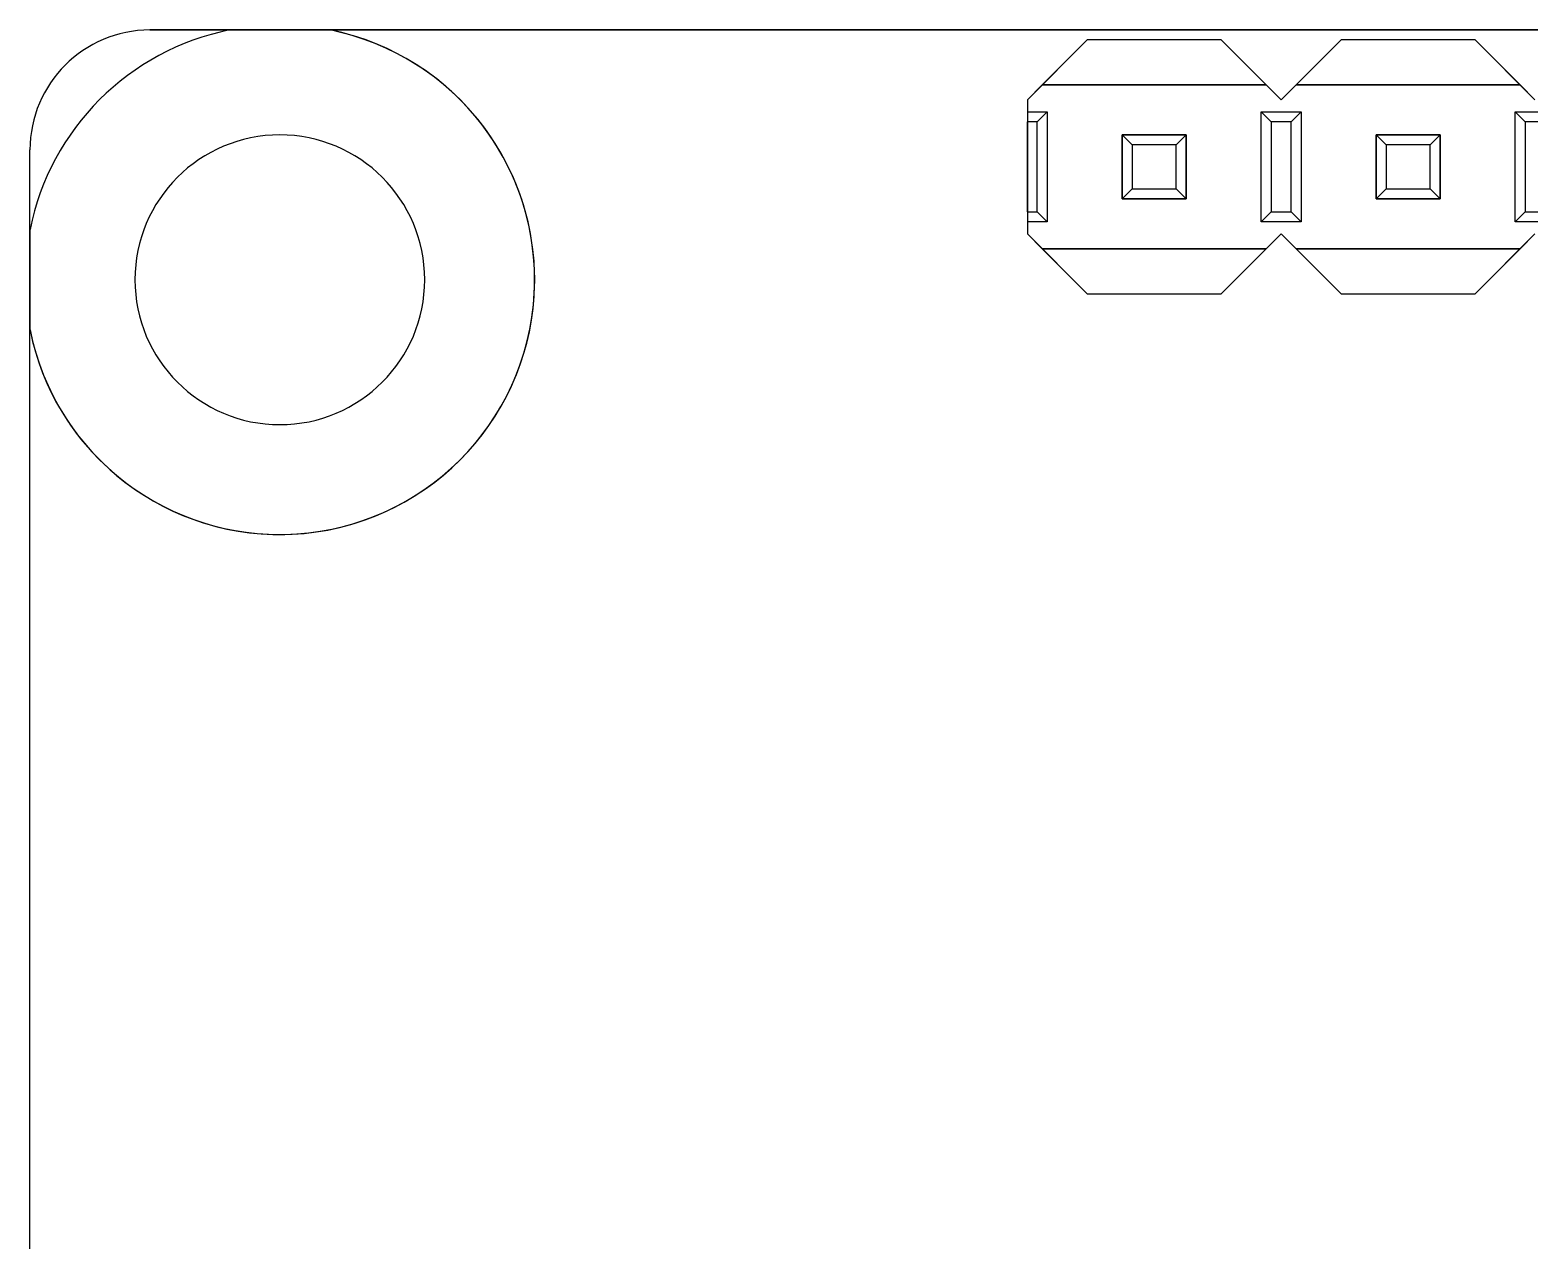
# Model space of a CAD drawing. Header units: millimetres. Extents: x -26.5 to 28.9, y -30 to 30.
# Drawn here: x -26.5 to -11.49, y 17.89 to 30 of the extents above; entities that cross this region are included whole.
import ezdxf

# ---------------------------------------------------------------- set-up
doc = ezdxf.new("R2010")
doc.units = ezdxf.units.MM
doc.layers.add('Feature', color=7, linetype='CONTINUOUS')

msp = doc.modelspace()

# ---------------------------------------------------------------- linework, layer by layer
at = {"layer": 'Feature'}
for p, q in [((-25.3, 30, 1.6), (-24.5025, 30, 1.6)), ((-24.5025, 30), (-25.3, 30)), ((-25.3, 30), (-25.3, 30, 1.6)), ((-25.3, 30, 1.6), (-24.5025, 30, 1.6)), ((-24.5025, 30), (-25.3, 30)), ((-25.3, 30), (-25.3, 30, 1.6)), ((-24.5025, 30, 1.6), (-24.5025, 30, 1.599)), ((-23.4975, 30, 1.599), (-24.5025, 30, 1.599)), ((-24.5025, 30, 0.001), (-23.4975, 30, 0.001)), ((-24.5025, 30, 0.001), (-24.5025, 30)), ((-24.5025, 30, 1.6), (-24.5025, 30, 1.599)), ((-23.4975, 30, 1.599), (-24.5025, 30, 1.599)), ((-24.5025, 30, 0.001), (-23.4975, 30, 0.001)), ((-24.5025, 30, 0.001), (-24.5025, 30)), ((-23.4975, 30, 1.599), (-23.4975, 30, 1.6)), ((-23.4975, 30, 1.6), (23.4975, 30, 1.6)), ((-23.4975, 30, 1.599), (-23.4975, 30, 1.6)), ((-23.4975, 30, 1.6), (23.4975, 30, 1.6)), ((23.4975, 30), (-23.4975, 30)), ((-23.4975, 30), (-23.4975, 30, 0.001)), ((23.4975, 30), (-23.4975, 30)), ((-23.4975, 30), (-23.4975, 30, 0.001)), ((-15.92, 29.9, 4.1), (-16.52, 29.3, 4.1)), ((-15.92, 29.9, 4.1), (-16.52, 29.3, 4.1)), ((-15.92, 29.9, 1.6), (-16.37, 29.45, 1.6)), ((-15.92, 29.9, 1.6), (-16.37, 29.45, 1.6)), ((-14.58, 29.9, 1.6), (-15.92, 29.9, 1.6)), ((-14.58, 29.9, 1.6), (-15.92, 29.9, 1.6)), ((-15.92, 29.9, 1.6), (-15.92, 29.9, 4.1)), ((-14.58, 29.9, 4.1), (-15.92, 29.9, 4.1)), ((-15.92, 29.9, 1.6), (-15.92, 29.9, 4.1)), ((-14.58, 29.9, 4.1), (-15.92, 29.9, 4.1)), ((-14.13, 29.45, 1.6), (-14.58, 29.9, 1.6)), ((-14.58, 29.9, 1.6), (-14.58, 29.9, 4.1)), ((-14.13, 29.45, 1.6), (-14.58, 29.9, 1.6)), ((-14.58, 29.9, 1.6), (-14.58, 29.9, 4.1)), ((-13.98, 29.3, 4.1), (-14.58, 29.9, 4.1)), ((-13.98, 29.3, 4.1), (-14.58, 29.9, 4.1)), ((-13.38, 29.9, 4.1), (-13.98, 29.3, 4.1)), ((-13.38, 29.9, 4.1), (-13.98, 29.3, 4.1)), ((-13.38, 29.9, 1.6), (-13.83, 29.45, 1.6)), ((-13.38, 29.9, 1.6), (-13.83, 29.45, 1.6)), ((-12.04, 29.9, 1.6), (-13.38, 29.9, 1.6)), ((-12.04, 29.9, 1.6), (-13.38, 29.9, 1.6)), ((-13.38, 29.9, 1.6), (-13.38, 29.9, 4.1)), ((-12.04, 29.9, 4.1), (-13.38, 29.9, 4.1)), ((-13.38, 29.9, 1.6), (-13.38, 29.9, 4.1)), ((-12.04, 29.9, 4.1), (-13.38, 29.9, 4.1)), ((-11.59, 29.45, 1.6), (-12.04, 29.9, 1.6)), ((-12.04, 29.9, 1.6), (-12.04, 29.9, 4.1)), ((-11.59, 29.45, 1.6), (-12.04, 29.9, 1.6)), ((-12.04, 29.9, 1.6), (-12.04, 29.9, 4.1)), ((-11.44, 29.3, 4.1), (-12.04, 29.9, 4.1)), ((-11.44, 29.3, 4.1), (-12.04, 29.9, 4.1)), ((-16.37, 29.45, 2.3), (-16.52, 29.3, 2.3)), ((-16.37, 29.45, 2.3), (-16.52, 29.3, 2.3)), ((-14.13, 29.45, 1.6), (-16.37, 29.45, 1.6)), ((-14.13, 29.45, 1.6), (-16.37, 29.45, 1.6)), ((-16.37, 29.45, 2.3), (-14.13, 29.45, 2.3)), ((-16.37, 29.45, 1.6), (-16.37, 29.45, 2.3)), ((-16.37, 29.45, 1.6), (-16.37, 29.45, 2.3)), ((-16.37, 29.45, 2.3), (-14.13, 29.45, 2.3)), ((-13.98, 29.3, 2.3), (-14.13, 29.45, 2.3)), ((-14.13, 29.45, 2.3), (-14.13, 29.45, 1.6)), ((-14.13, 29.45, 2.3), (-14.13, 29.45, 1.6)), ((-13.98, 29.3, 2.3), (-14.13, 29.45, 2.3)), ((-13.83, 29.45, 2.3), (-13.98, 29.3, 2.3)), ((-13.83, 29.45, 2.3), (-13.98, 29.3, 2.3)), ((-11.59, 29.45, 1.6), (-13.83, 29.45, 1.6)), ((-11.59, 29.45, 1.6), (-13.83, 29.45, 1.6)), ((-13.83, 29.45, 2.3), (-11.59, 29.45, 2.3)), ((-13.83, 29.45, 1.6), (-13.83, 29.45, 2.3)), ((-13.83, 29.45, 1.6), (-13.83, 29.45, 2.3)), ((-13.83, 29.45, 2.3), (-11.59, 29.45, 2.3)), ((-11.59, 29.45, 2.3), (-11.59, 29.45, 1.6)), ((-11.44, 29.3, 2.3), (-11.59, 29.45, 2.3)), ((-11.59, 29.45, 2.3), (-11.59, 29.45, 1.6)), ((-11.44, 29.3, 2.3), (-11.59, 29.45, 2.3)), ((-16.52, 29.3, 2.3), (-16.52, 29.3, 4.1)), ((-16.52, 29.3, 4.1), (-16.52, 29.18, 4.1)), ((-16.52, 29.3, 2.3), (-16.52, 29.3, 4.1)), ((-16.52, 29.3, 2.3), (-16.52, 27.96, 2.3)), ((-16.52, 29.3, 4.1), (-16.52, 29.18, 4.1)), ((-16.52, 29.3, 2.3), (-16.52, 27.96, 2.3)), ((-13.98, 29.3, 2.3), (-13.98, 29.3, 4.1)), ((-13.98, 29.3, 2.3), (-13.98, 29.3, 4.1)), ((-16.52, 29.18, 4.1), (-16.32, 29.18, 4.1)), ((-16.52, 29.18, 4.1), (-16.52, 29.08, 4)), ((-16.52, 29.18, 4.1), (-16.52, 29.08, 4)), ((-16.52, 29.18, 4.1), (-16.32, 29.18, 4.1)), ((-16.32, 29.18, 4.1), (-16.42, 29.08, 4)), ((-16.32, 29.18, 4.1), (-16.42, 29.08, 4)), ((-16.32, 29.18, 4.1), (-16.32, 28.08, 4.1)), ((-16.32, 29.18, 4.1), (-16.32, 28.08, 4.1)), ((-14.18, 29.18, 4.1), (-14.08, 29.08, 4)), ((-14.18, 29.18, 4.1), (-13.78, 29.18, 4.1)), ((-14.18, 28.08, 4.1), (-14.18, 29.18, 4.1)), ((-14.18, 29.18, 4.1), (-14.08, 29.08, 4)), ((-14.18, 28.08, 4.1), (-14.18, 29.18, 4.1)), ((-14.18, 29.18, 4.1), (-13.78, 29.18, 4.1)), ((-13.78, 29.18, 4.1), (-13.88, 29.08, 4)), ((-13.78, 29.18, 4.1), (-13.88, 29.08, 4)), ((-13.78, 29.18, 4.1), (-13.78, 28.08, 4.1)), ((-13.78, 29.18, 4.1), (-13.78, 28.08, 4.1)), ((-11.64, 29.18, 4.1), (-11.24, 29.18, 4.1)), ((-11.64, 29.18, 4.1), (-11.54, 29.08, 4)), ((-11.64, 28.08, 4.1), (-11.64, 29.18, 4.1)), ((-11.64, 29.18, 4.1), (-11.54, 29.08, 4)), ((-11.64, 28.08, 4.1), (-11.64, 29.18, 4.1)), ((-11.64, 29.18, 4.1), (-11.24, 29.18, 4.1)), ((-16.42, 29.08, 4), (-16.52, 29.08, 4)), ((-16.52, 28.18, 4), (-16.52, 29.08, 4)), ((-16.42, 29.08, 4), (-16.52, 29.08, 4)), ((-16.52, 28.18, 4), (-16.52, 29.08, 4)), ((-16.42, 28.18, 4), (-16.42, 29.08, 4)), ((-16.42, 28.18, 4), (-16.42, 29.08, 4)), ((-13.88, 29.08, 4), (-14.08, 29.08, 4)), ((-14.08, 29.08, 4), (-14.08, 28.18, 4)), ((-13.88, 29.08, 4), (-14.08, 29.08, 4)), ((-14.08, 29.08, 4), (-14.08, 28.18, 4)), ((-13.88, 28.18, 4), (-13.88, 29.08, 4)), ((-13.88, 28.18, 4), (-13.88, 29.08, 4)), ((-11.34, 29.08, 4), (-11.54, 29.08, 4)), ((-11.54, 29.08, 4), (-11.54, 28.18, 4)), ((-11.34, 29.08, 4), (-11.54, 29.08, 4)), ((-11.54, 29.08, 4), (-11.54, 28.18, 4)), ((-24, 28.95, 1.599), (-24, 28.95, 0.001)), ((-24, 28.95, 1.599), (-24, 28.95, 0.001)), ((-15.57, 28.95, 9.92525), (-15.57, 28.31, 9.92525)), ((-15.57, 28.95, 9.92525), (-15.47, 28.85, 10.2)), ((-14.93, 28.95, 9.92525), (-15.57, 28.95, 9.92525)), ((-15.57, 28.95, 9.92525), (-15.47, 28.85, 10.2)), ((-15.57, 28.95, -1.12525), (-15.57, 28.31, -1.12525)), ((-15.47, 28.85, -1.4), (-15.57, 28.95, -1.12525)), ((-14.93, 28.95, -1.12525), (-15.57, 28.95, -1.12525)), ((-15.47, 28.85, -1.4), (-15.57, 28.95, -1.12525)), ((-15.57, 28.95, 9.92525), (-15.57, 28.31, 9.92525)), ((-15.57, 28.95, 4.1), (-15.57, 28.95, 9.92525)), ((-15.57, 28.95, 4.1), (-15.57, 28.31, 4.1)), ((-14.93, 28.95, 9.92525), (-15.57, 28.95, 9.92525)), ((-14.93, 28.95, 4.1), (-15.57, 28.95, 4.1)), ((-15.57, 28.95, 4.1), (-15.57, 28.95, 9.92525)), ((-15.57, 28.95, -1.12525), (-15.57, 28.31, -1.12525)), ((-15.57, 28.31, 2.3), (-15.57, 28.95, 2.3)), ((-15.57, 28.95, -1.12525), (-15.57, 28.95, 2.3)), ((-14.93, 28.95, -1.12525), (-15.57, 28.95, -1.12525)), ((-15.57, 28.95, -1.12525), (-15.57, 28.95, 2.3)), ((-15.57, 28.95, 2.3), (-14.93, 28.95, 2.3)), ((-14.93, 28.95, 4.1), (-15.57, 28.95, 4.1)), ((-15.57, 28.95, 4.1), (-15.57, 28.31, 4.1)), ((-15.57, 28.95, 2.3), (-14.93, 28.95, 2.3)), ((-15.57, 28.31, 2.3), (-15.57, 28.95, 2.3)), ((-15.47, 28.85, 10.2), (-15.47, 28.41, 10.2)), ((-15.03, 28.85, 10.2), (-15.47, 28.85, 10.2)), ((-15.47, 28.85, -1.4), (-15.47, 28.41, -1.4)), ((-15.03, 28.85, -1.4), (-15.47, 28.85, -1.4)), ((-15.47, 28.85, 10.2), (-15.47, 28.41, 10.2)), ((-15.03, 28.85, 10.2), (-15.47, 28.85, 10.2)), ((-15.47, 28.85, -1.4), (-15.47, 28.41, -1.4)), ((-15.03, 28.85, -1.4), (-15.47, 28.85, -1.4)), ((-14.93, 28.95, 9.92525), (-15.03, 28.85, 10.2)), ((-14.93, 28.95, 9.92525), (-15.03, 28.85, 10.2)), ((-15.03, 28.85, -1.4), (-14.93, 28.95, -1.12525)), ((-15.03, 28.85, -1.4), (-14.93, 28.95, -1.12525)), ((-15.03, 28.41, 10.2), (-15.03, 28.85, 10.2)), ((-15.03, 28.41, -1.4), (-15.03, 28.85, -1.4)), ((-15.03, 28.41, 10.2), (-15.03, 28.85, 10.2)), ((-15.03, 28.41, -1.4), (-15.03, 28.85, -1.4)), ((-14.93, 28.31, 9.92525), (-14.93, 28.95, 9.92525)), ((-14.93, 28.31, -1.12525), (-14.93, 28.95, -1.12525)), ((-14.93, 28.31, 9.92525), (-14.93, 28.95, 9.92525)), ((-14.93, 28.31, 4.1), (-14.93, 28.95, 4.1)), ((-14.93, 28.95, 4.1), (-14.93, 28.95, 9.92525)), ((-14.93, 28.95, 4.1), (-14.93, 28.95, 9.92525)), ((-14.93, 28.31, -1.12525), (-14.93, 28.95, -1.12525)), ((-14.93, 28.95, -1.12525), (-14.93, 28.95, 2.3)), ((-14.93, 28.95, 2.3), (-14.93, 28.31, 2.3)), ((-14.93, 28.95, -1.12525), (-14.93, 28.95, 2.3)), ((-14.93, 28.31, 4.1), (-14.93, 28.95, 4.1)), ((-14.93, 28.95, 2.3), (-14.93, 28.31, 2.3)), ((-12.39, 28.95, -1.12525), (-13.03, 28.95, -1.12525)), ((-12.93, 28.85, -1.4), (-13.03, 28.95, -1.12525)), ((-13.03, 28.95, -1.12525), (-13.03, 28.31, -1.12525)), ((-12.93, 28.85, -1.4), (-13.03, 28.95, -1.12525)), ((-12.39, 28.95, 9.92525), (-13.03, 28.95, 9.92525)), ((-13.03, 28.95, 9.92525), (-12.93, 28.85, 10.2)), ((-13.03, 28.95, 9.92525), (-13.03, 28.31, 9.92525)), ((-13.03, 28.95, 9.92525), (-12.93, 28.85, 10.2)), ((-12.39, 28.95, -1.12525), (-13.03, 28.95, -1.12525)), ((-13.03, 28.95, -1.12525), (-13.03, 28.95, 2.3)), ((-13.03, 28.95, 2.3), (-12.39, 28.95, 2.3)), ((-12.39, 28.95, 9.92525), (-13.03, 28.95, 9.92525)), ((-12.39, 28.95, 4.1), (-13.03, 28.95, 4.1)), ((-13.03, 28.95, 4.1), (-13.03, 28.95, 9.92525)), ((-13.03, 28.95, -1.12525), (-13.03, 28.31, -1.12525)), ((-13.03, 28.31, 2.3), (-13.03, 28.95, 2.3)), ((-13.03, 28.95, -1.12525), (-13.03, 28.95, 2.3)), ((-13.03, 28.95, 9.92525), (-13.03, 28.31, 9.92525)), ((-13.03, 28.95, 4.1), (-13.03, 28.95, 9.92525)), ((-13.03, 28.95, 4.1), (-13.03, 28.31, 4.1)), ((-12.39, 28.95, 4.1), (-13.03, 28.95, 4.1)), ((-13.03, 28.95, 4.1), (-13.03, 28.31, 4.1)), ((-13.03, 28.95, 2.3), (-12.39, 28.95, 2.3)), ((-13.03, 28.31, 2.3), (-13.03, 28.95, 2.3)), ((-12.49, 28.85, -1.4), (-12.93, 28.85, -1.4)), ((-12.93, 28.85, -1.4), (-12.93, 28.41, -1.4)), ((-12.49, 28.85, 10.2), (-12.93, 28.85, 10.2)), ((-12.93, 28.85, 10.2), (-12.93, 28.41, 10.2)), ((-12.93, 28.85, -1.4), (-12.93, 28.41, -1.4)), ((-12.49, 28.85, -1.4), (-12.93, 28.85, -1.4)), ((-12.93, 28.85, 10.2), (-12.93, 28.41, 10.2)), ((-12.49, 28.85, 10.2), (-12.93, 28.85, 10.2)), ((-12.49, 28.85, -1.4), (-12.39, 28.95, -1.12525)), ((-12.49, 28.85, -1.4), (-12.39, 28.95, -1.12525)), ((-12.39, 28.95, 9.92525), (-12.49, 28.85, 10.2)), ((-12.39, 28.95, 9.92525), (-12.49, 28.85, 10.2)), ((-12.49, 28.41, -1.4), (-12.49, 28.85, -1.4)), ((-12.49, 28.41, 10.2), (-12.49, 28.85, 10.2)), ((-12.49, 28.41, -1.4), (-12.49, 28.85, -1.4)), ((-12.49, 28.41, 10.2), (-12.49, 28.85, 10.2)), ((-12.39, 28.31, -1.12525), (-12.39, 28.95, -1.12525)), ((-12.39, 28.31, 9.92525), (-12.39, 28.95, 9.92525)), ((-12.39, 28.95, -1.12525), (-12.39, 28.95, 2.3)), ((-12.39, 28.95, 4.1), (-12.39, 28.95, 9.92525)), ((-12.39, 28.31, -1.12525), (-12.39, 28.95, -1.12525)), ((-12.39, 28.95, -1.12525), (-12.39, 28.95, 2.3)), ((-12.39, 28.95, 2.3), (-12.39, 28.31, 2.3)), ((-12.39, 28.31, 9.92525), (-12.39, 28.95, 9.92525)), ((-12.39, 28.31, 4.1), (-12.39, 28.95, 4.1)), ((-12.39, 28.95, 4.1), (-12.39, 28.95, 9.92525)), ((-12.39, 28.31, 4.1), (-12.39, 28.95, 4.1)), ((-12.39, 28.95, 2.3), (-12.39, 28.31, 2.3)), ((-26.5, 28.0025, 1.6), (-26.5, 28.8, 1.6)), ((-26.5, 28.0025), (-26.5, 28.8)), ((-26.5, 28.0025, 1.6), (-26.5, 28.8, 1.6)), ((-26.5, 28.8, 1.6), (-26.5, 28.8)), ((-26.5, 28.0025), (-26.5, 28.8)), ((-26.5, 28.8, 1.6), (-26.5, 28.8)), ((-15.57, 28.31, 9.92525), (-15.47, 28.41, 10.2)), ((-15.57, 28.31, 9.92525), (-15.47, 28.41, 10.2)), ((-15.47, 28.41, -1.4), (-15.57, 28.31, -1.12525)), ((-15.47, 28.41, -1.4), (-15.57, 28.31, -1.12525)), ((-15.47, 28.41, 10.2), (-15.03, 28.41, 10.2)), ((-15.47, 28.41, -1.4), (-15.03, 28.41, -1.4)), ((-15.47, 28.41, 10.2), (-15.03, 28.41, 10.2)), ((-15.47, 28.41, -1.4), (-15.03, 28.41, -1.4)), ((-14.93, 28.31, 9.92525), (-15.03, 28.41, 10.2)), ((-14.93, 28.31, 9.92525), (-15.03, 28.41, 10.2)), ((-15.03, 28.41, -1.4), (-14.93, 28.31, -1.12525)), ((-15.03, 28.41, -1.4), (-14.93, 28.31, -1.12525)), ((-12.93, 28.41, -1.4), (-13.03, 28.31, -1.12525)), ((-12.93, 28.41, -1.4), (-13.03, 28.31, -1.12525)), ((-13.03, 28.31, 9.92525), (-12.93, 28.41, 10.2)), ((-13.03, 28.31, 9.92525), (-12.93, 28.41, 10.2)), ((-12.93, 28.41, -1.4), (-12.49, 28.41, -1.4)), ((-12.93, 28.41, 10.2), (-12.49, 28.41, 10.2)), ((-12.93, 28.41, -1.4), (-12.49, 28.41, -1.4)), ((-12.93, 28.41, 10.2), (-12.49, 28.41, 10.2)), ((-12.49, 28.41, -1.4), (-12.39, 28.31, -1.12525)), ((-12.49, 28.41, -1.4), (-12.39, 28.31, -1.12525)), ((-12.39, 28.31, 9.92525), (-12.49, 28.41, 10.2)), ((-12.39, 28.31, 9.92525), (-12.49, 28.41, 10.2)), ((-15.57, 28.31, 9.92525), (-14.93, 28.31, 9.92525)), ((-15.57, 28.31, -1.12525), (-14.93, 28.31, -1.12525)), ((-15.57, 28.31, 4.1), (-15.57, 28.31, 9.92525)), ((-15.57, 28.31, 9.92525), (-14.93, 28.31, 9.92525)), ((-15.57, 28.31, 4.1), (-15.57, 28.31, 9.92525)), ((-15.57, 28.31, 4.1), (-14.93, 28.31, 4.1)), ((-15.57, 28.31, -1.12525), (-14.93, 28.31, -1.12525)), ((-14.93, 28.31, 2.3), (-15.57, 28.31, 2.3)), ((-15.57, 28.31, -1.12525), (-15.57, 28.31, 2.3)), ((-15.57, 28.31, -1.12525), (-15.57, 28.31, 2.3)), ((-15.57, 28.31, 4.1), (-14.93, 28.31, 4.1)), ((-14.93, 28.31, 2.3), (-15.57, 28.31, 2.3)), ((-14.93, 28.31, 4.1), (-14.93, 28.31, 9.92525)), ((-14.93, 28.31, 4.1), (-14.93, 28.31, 9.92525)), ((-14.93, 28.31, -1.12525), (-14.93, 28.31, 2.3)), ((-14.93, 28.31, -1.12525), (-14.93, 28.31, 2.3)), ((-13.03, 28.31, -1.12525), (-12.39, 28.31, -1.12525)), ((-13.03, 28.31, 9.92525), (-12.39, 28.31, 9.92525)), ((-13.03, 28.31, -1.12525), (-13.03, 28.31, 2.3)), ((-13.03, 28.31, 4.1), (-13.03, 28.31, 9.92525)), ((-13.03, 28.31, -1.12525), (-12.39, 28.31, -1.12525)), ((-12.39, 28.31, 2.3), (-13.03, 28.31, 2.3)), ((-13.03, 28.31, -1.12525), (-13.03, 28.31, 2.3)), ((-13.03, 28.31, 9.92525), (-12.39, 28.31, 9.92525)), ((-13.03, 28.31, 4.1), (-13.03, 28.31, 9.92525)), ((-13.03, 28.31, 4.1), (-12.39, 28.31, 4.1)), ((-13.03, 28.31, 4.1), (-12.39, 28.31, 4.1)), ((-12.39, 28.31, 2.3), (-13.03, 28.31, 2.3)), ((-12.39, 28.31, -1.12525), (-12.39, 28.31, 2.3)), ((-12.39, 28.31, 4.1), (-12.39, 28.31, 9.92525)), ((-12.39, 28.31, -1.12525), (-12.39, 28.31, 2.3)), ((-12.39, 28.31, 4.1), (-12.39, 28.31, 9.92525)), ((-16.52, 28.18, 4), (-16.42, 28.18, 4)), ((-16.52, 28.18, 4), (-16.42, 28.18, 4)), ((-16.52, 28.18, 4), (-16.52, 28.08, 4.1)), ((-16.52, 28.18, 4), (-16.52, 28.08, 4.1)), ((-16.32, 28.08, 4.1), (-16.52, 28.08, 4.1)), ((-16.52, 28.08, 4.1), (-16.52, 27.96, 4.1)), ((-16.32, 28.08, 4.1), (-16.52, 28.08, 4.1)), ((-16.52, 28.08, 4.1), (-16.52, 27.96, 4.1)), ((-16.32, 28.08, 4.1), (-16.42, 28.18, 4)), ((-16.32, 28.08, 4.1), (-16.42, 28.18, 4)), ((-14.18, 28.08, 4.1), (-14.08, 28.18, 4)), ((-14.18, 28.08, 4.1), (-14.08, 28.18, 4)), ((-13.78, 28.08, 4.1), (-14.18, 28.08, 4.1)), ((-13.78, 28.08, 4.1), (-14.18, 28.08, 4.1)), ((-14.08, 28.18, 4), (-13.88, 28.18, 4)), ((-14.08, 28.18, 4), (-13.88, 28.18, 4)), ((-13.78, 28.08, 4.1), (-13.88, 28.18, 4)), ((-13.78, 28.08, 4.1), (-13.88, 28.18, 4)), ((-11.64, 28.08, 4.1), (-11.54, 28.18, 4)), ((-11.64, 28.08, 4.1), (-11.54, 28.18, 4)), ((-11.24, 28.08, 4.1), (-11.64, 28.08, 4.1)), ((-11.24, 28.08, 4.1), (-11.64, 28.08, 4.1)), ((-11.54, 28.18, 4), (-11.34, 28.18, 4)), ((-11.54, 28.18, 4), (-11.34, 28.18, 4)), ((-26.5, 28.0025, 1.599), (-26.5, 28.0025, 1.6)), ((-26.5, 28.0025, 1.599), (-26.5, 26.9975, 1.599)), ((-26.5, 26.9975, 0.001), (-26.5, 28.0025, 0.001)), ((-26.5, 28.0025), (-26.5, 28.0025, 0.001)), ((-26.5, 28.0025, 1.599), (-26.5, 26.9975, 1.599)), ((-26.5, 28.0025, 1.599), (-26.5, 28.0025, 1.6)), ((-26.5, 28.0025), (-26.5, 28.0025, 0.001)), ((-26.5, 26.9975, 0.001), (-26.5, 28.0025, 0.001)), ((-16.52, 27.96, 2.3), (-16.52, 27.96, 4.1)), ((-16.52, 27.96, 4.1), (-15.92, 27.36, 4.1)), ((-16.52, 27.96, 2.3), (-16.52, 27.96, 4.1)), ((-16.52, 27.96, 2.3), (-16.37, 27.81, 2.3)), ((-16.52, 27.96, 4.1), (-15.92, 27.36, 4.1)), ((-16.52, 27.96, 2.3), (-16.37, 27.81, 2.3)), ((-14.58, 27.36, 4.1), (-13.98, 27.96, 4.1)), ((-14.58, 27.36, 4.1), (-13.98, 27.96, 4.1)), ((-14.13, 27.81, 2.3), (-13.98, 27.96, 2.3)), ((-14.13, 27.81, 2.3), (-13.98, 27.96, 2.3)), ((-13.98, 27.96, 4.1), (-13.38, 27.36, 4.1)), ((-13.98, 27.96, 4.1), (-13.98, 27.96, 2.3)), ((-13.98, 27.96, 2.3), (-13.83, 27.81, 2.3)), ((-13.98, 27.96, 4.1), (-13.98, 27.96, 2.3)), ((-13.98, 27.96, 4.1), (-13.38, 27.36, 4.1)), ((-13.98, 27.96, 2.3), (-13.83, 27.81, 2.3)), ((-12.04, 27.36, 4.1), (-11.44, 27.96, 4.1)), ((-12.04, 27.36, 4.1), (-11.44, 27.96, 4.1)), ((-11.59, 27.81, 2.3), (-11.44, 27.96, 2.3)), ((-11.59, 27.81, 2.3), (-11.44, 27.96, 2.3)), ((-16.37, 27.81, 1.6), (-14.13, 27.81, 1.6)), ((-16.37, 27.81, 1.6), (-15.92, 27.36, 1.6)), ((-16.37, 27.81, 2.3), (-16.37, 27.81, 1.6)), ((-16.37, 27.81, 1.6), (-15.92, 27.36, 1.6)), ((-16.37, 27.81, 1.6), (-14.13, 27.81, 1.6)), ((-16.37, 27.81, 2.3), (-16.37, 27.81, 1.6)), ((-14.13, 27.81, 2.3), (-16.37, 27.81, 2.3)), ((-14.13, 27.81, 2.3), (-16.37, 27.81, 2.3)), ((-14.58, 27.36, 1.6), (-14.13, 27.81, 1.6)), ((-14.58, 27.36, 1.6), (-14.13, 27.81, 1.6)), ((-14.13, 27.81, 1.6), (-14.13, 27.81, 2.3)), ((-14.13, 27.81, 1.6), (-14.13, 27.81, 2.3)), ((-13.83, 27.81, 1.6), (-11.59, 27.81, 1.6)), ((-13.83, 27.81, 1.6), (-13.38, 27.36, 1.6)), ((-13.83, 27.81, 2.3), (-13.83, 27.81, 1.6)), ((-13.83, 27.81, 1.6), (-13.38, 27.36, 1.6)), ((-13.83, 27.81, 1.6), (-11.59, 27.81, 1.6)), ((-13.83, 27.81, 2.3), (-13.83, 27.81, 1.6)), ((-11.59, 27.81, 2.3), (-13.83, 27.81, 2.3)), ((-11.59, 27.81, 2.3), (-13.83, 27.81, 2.3)), ((-12.04, 27.36, 1.6), (-11.59, 27.81, 1.6)), ((-12.04, 27.36, 1.6), (-11.59, 27.81, 1.6)), ((-11.59, 27.81, 1.6), (-11.59, 27.81, 2.3)), ((-11.59, 27.81, 1.6), (-11.59, 27.81, 2.3)), ((-15.92, 27.36, 1.6), (-14.58, 27.36, 1.6)), ((-15.92, 27.36, 1.6), (-14.58, 27.36, 1.6)), ((-15.92, 27.36, 4.1), (-14.58, 27.36, 4.1)), ((-15.92, 27.36, 1.6), (-15.92, 27.36, 4.1)), ((-15.92, 27.36, 1.6), (-15.92, 27.36, 4.1)), ((-15.92, 27.36, 4.1), (-14.58, 27.36, 4.1)), ((-14.58, 27.36, 1.6), (-14.58, 27.36, 4.1)), ((-14.58, 27.36, 1.6), (-14.58, 27.36, 4.1)), ((-13.38, 27.36, 1.6), (-12.04, 27.36, 1.6)), ((-13.38, 27.36, 1.6), (-12.04, 27.36, 1.6)), ((-13.38, 27.36, 4.1), (-12.04, 27.36, 4.1)), ((-13.38, 27.36, 1.6), (-13.38, 27.36, 4.1)), ((-13.38, 27.36, 1.6), (-13.38, 27.36, 4.1)), ((-13.38, 27.36, 4.1), (-12.04, 27.36, 4.1)), ((-12.04, 27.36, 1.6), (-12.04, 27.36, 4.1)), ((-12.04, 27.36, 1.6), (-12.04, 27.36, 4.1)), ((-26.5, -26.9975, 1.6), (-26.5, 26.9975, 1.6)), ((-26.5, -26.9975), (-26.5, 26.9975)), ((-26.5, 26.9975, 1.6), (-26.5, 26.9975, 1.599)), ((-26.5, 26.9975, 0.001), (-26.5, 26.9975)), ((-26.5, -26.9975, 1.6), (-26.5, 26.9975, 1.6)), ((-26.5, 26.9975, 1.6), (-26.5, 26.9975, 1.599)), ((-26.5, 26.9975, 0.001), (-26.5, 26.9975)), ((-26.5, -26.9975), (-26.5, 26.9975)), ((-24, 26.05, 1.599), (-24, 26.05, 0.001)), ((-24, 26.05, 1.599), (-24, 26.05, 0.001)), ((-24, 24.95, 1.599), (-24, 24.95, 1.6)), ((-24, 24.95, 1.599), (-24, 24.95, 1.6))]:
    msp.add_line(p, q, dxfattribs=at)
for centre, radius, start, end in [((-25.3, 28.8, 1.6), 1.2, 90, 180), ((-24, 27.5, 1.6), 2.55, 101.365, 168.635), ((-24, 27.5), 2.55, -168.635, 78.6351), ((-25.3, 28.8), 1.2, 90, 180), ((-24, 27.5), 2.55, 101.365, 168.635), ((-24, 27.5, 1.6), 2.55, 101.365, 168.635), ((-24, 27.5, 1.599), 2.55, 101.365, 168.635), ((-24, 27.5, 1.599), 2.55, 101.365, 168.635), ((-24, 27.5, 0.001), 2.55, -168.635, 78.6351), ((-24, 27.5, 0.001), 2.55, 101.365, 168.635), ((-24, 27.5, 0.001), 2.55, 101.365, 168.635), ((-24, 27.5), 2.55, 101.365, 168.635), ((-24, 27.5), 2.55, -168.635, 78.6351), ((-24, 27.5, 0.001), 2.55, -168.635, 78.6351), ((-25.3, 28.8, 1.6), 1.2, 90, 180), ((-25.3, 28.8), 1.2, 90, 180), ((-24, 27.5, 1.6), 2.55, -90, 78.6351), ((-24, 27.5, 1.599), 2.55, -90, 78.6351), ((-24, 27.5, 1.6), 2.55, -90, 78.6351), ((-24, 27.5, 1.599), 2.55, -90, 78.6351), ((-24, 27.5, 0.001), 1.45, 90, -90), ((-24, 27.5, 1.599), 1.45, 90, -90), ((-24, 27.5, 1.599), 1.45, 90, -90), ((-24, 27.5, 0.001), 1.45, 90, -90), ((-24, 27.5, 1.599), 1.45, -90, 90), ((-24, 27.5, 0.001), 1.45, -90, 90), ((-24, 27.5, 0.001), 1.45, -90, 90), ((-24, 27.5, 1.599), 1.45, -90, 90), ((-24, 27.5, 1.6), 2.55, -168.635, -90), ((-24, 27.5, 1.6), 2.55, -168.635, -90), ((-24, 27.5, 1.599), 2.55, -168.635, -90), ((-24, 27.5, 1.599), 2.55, -168.635, -90)]:
    msp.add_arc(centre, radius, start, end, dxfattribs=at)

doc.saveas('drawing.dxf')
